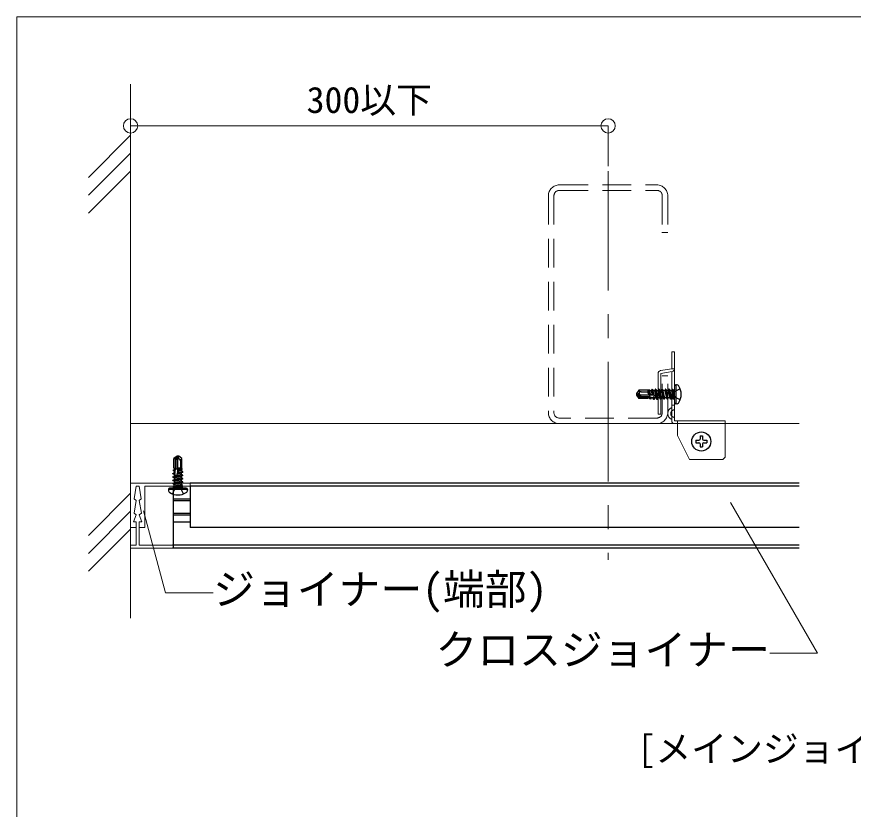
# Model space of a CAD drawing. Units: millimetres, scale not verified. Extents: x -5334 to 1950, y -1347 to 20312.
# Drawn here: x 20 to 370.4, y -821.8 to -489.8 of the extents above; entities that cross this region are included whole.
import ezdxf
from ezdxf.enums import TextEntityAlignment as Align

# ---------------------------------------------------------------- set-up
doc = ezdxf.new("R2010")
doc.units = ezdxf.units.MM
doc.header["$LTSCALE"] = 10
doc.header["$PDMODE"] = 32
doc.header["$PDSIZE"] = 6
for name, pattern in [('CHAIN1', [8, 5, -1, 1, -1]), ('DASHED1', [1.8, 1.2, -0.6]), ('LONG_DASHED1', [7, 6, -1])]:
    doc.linetypes.add(name, pattern=pattern)
for name, color, linetype, lineweight in [('4-0_中心線', 4, 'CHAIN1', 9), ('4-1_吊り材', 7, 'Continuous', 18), ('4-3_野縁', 2, 'Continuous', 25), ('4-5_寸法', 4, 'Continuous', 9), ('4-6_文字', 7, 'Continuous', 18), ('4-9_躯体他', 4, 'Continuous', 9), ('4-B_補強金具・金具・その他', 3, 'Continuous', 18), ('4-C_ビス・アンカーボルト・強調図形', 2, 'Continuous', 25), ('F-3_野縁', 3, 'Continuous', 18)]:
    doc.layers.add(name, color=color, linetype=linetype, lineweight=lineweight)
doc.styles.add('ＭＳ ゴシック', font='')
doc.styles.get('ＭＳ ゴシック').set_extended_font_data('MS Gothic')

msp = doc.modelspace()

# ---------------------------------------------------------------- linework, layer by layer
at = {"layer": '4-0_中心線'}
msp.add_line((267.68, -554.46), (267.68, -717.36), dxfattribs=at)
at = {"layer": '4-1_吊り材'}
for p, q in [((67.68, -660.26), (67.68, -685.26)), ((347.68, -660.26), (67.68, -660.26)), ((347.68, -685.26), (67.68, -685.26))]:
    msp.add_line(p, q, dxfattribs=at)
at = {"layer": '4-3_野縁'}
for p, q in [((85.68, -712.46), (85.68, -686.46)), ((347.68, -685.26), (92.68, -685.26)), ((92.68, -686.46), (92.68, -703.76)), ((347.68, -686.46), (92.68, -686.46)), ((85.68, -691.77), (92.68, -691.77)), ((85.68, -692.46), (92.68, -692.46)), ((85.68, -697.72), (92.68, -697.72)), ((85.68, -698.46), (92.68, -698.46)), ((85.68, -701.46), (92.68, -701.46)), ((347.68, -703.76), (92.68, -703.76)), ((347.68, -711.26), (85.18, -711.26)), ((347.68, -712.46), (85.18, -712.46))]:
    msp.add_line(p, q, dxfattribs=at)
at = {"layer": '4-5_寸法'}
for p, q in [((67.68, -535.53), (67.68, -552.41)), ((267.68, -535.53), (67.68, -535.53)), ((267.68, -535.53), (267.68, -552.41)), ((267.68, -587.83), (267.68, -572.81))]:
    msp.add_line(p, q, dxfattribs=at)
at = {"layer": '4-5_寸法', "color": 7}
for p in [(67.68, -535.53), (267.68, -535.53)]:
    msp.add_point(p, dxfattribs=at)
at = {"layer": '4-6_文字'}
for p, q in [((355.4, -756.48), (318.93, -693.32)), ((82.3, -731.15), (73.11, -696.84)), ((82.3, -731.15), (102.3, -731.15)), ((355.4, -756.48), (335.4, -756.48))]:
    msp.add_line(p, q, dxfattribs=at)
at = {"layer": '4-9_躯体他'}
for p, q in [((67.68, -518.03), (67.68, -741.8)), ((50, -557.14), (67.68, -539.46)), ((50, -564.64), (67.68, -546.96)), ((50, -572.14), (67.68, -554.46)), ((50, -707.14), (67.68, -689.46)), ((50, -714.64), (67.68, -696.96)), ((50, -722.14), (67.68, -704.46))]:
    msp.add_line(p, q, dxfattribs=at)
at = {"layer": '4-9_躯体他', "linetype": 'DASHED1'}
for p, q in [((247.28, -560.26), (288.08, -560.26)), ((247.28, -562.56), (287.88, -562.56)), ((242.68, -564.86), (242.68, -655.66)), ((244.98, -564.86), (244.98, -655.66)), ((290.38, -564.86), (290.38, -580.26)), ((292.68, -564.86), (292.68, -580.26)), ((290.18, -580.26), (292.68, -580.26)), ((290.38, -655.66), (290.38, -640.26)), ((290.38, -640.26), (292.68, -640.26)), ((292.68, -655.66), (292.68, -640.26)), ((288.08, -657.96), (247.28, -657.96)), ((247.28, -660.26), (288.08, -660.26))]:
    msp.add_line(p, q, dxfattribs=at)
for centre, radius, start, end in [((247.28, -564.86), 4.6, 90, 180), ((288.08, -564.86), 4.6, 0, 90), ((247.28, -564.86), 2.3, 90, 180), ((288.08, -564.86), 2.3, 0, 90), ((247.28, -655.66), 4.6, 180, 270), ((247.28, -655.66), 2.3, 180, 270), ((288.08, -655.66), 4.6, 270, 0), ((288.08, -655.66), 2.3, 270, 0)]:
    msp.add_arc(centre, radius, start, end, dxfattribs=at)
at = {"layer": '4-B_補強金具・金具・その他'}
for p, q in [((294.3, -630.26), (295.5, -630.26)), ((295.5, -657.66), (295.5, -630.26)), ((288.6, -639.27), (288.6, -656.26)), ((294.51, -638.44), (289.8, -639.27)), ((289.8, -656.26), (289.8, -639.27)), ((294.3, -658.61), (294.3, -638.48)), ((295.5, -654.46), (295.5, -657.66)), ((289.8, -656.26), (288.6, -656.26)), ((294.3, -659.06), (294.3, -658.61)), ((296.7, -660.26), (295.5, -660.26)), ((296.7, -665.26), (296.7, -659.06)), ((316.7, -674.26), (316.7, -659.06)), ((296.7, -665.26), (301.7, -675.26)), ((315.7, -675.26), (301.7, -675.26)), ((316.7, -674.26), (315.7, -675.26)), ((67.68, -685.26), (67.68, -703.76)), ((70.05, -686.46), (69.19, -691.77)), ((71.31, -686.46), (70.05, -686.46)), ((71.31, -686.46), (72.16, -691.77)), ((73.68, -686.46), (73.68, -703.76)), ((73.68, -686.46), (92.68, -686.46)), ((69.13, -697.72), (70.08, -692.46)), ((69.19, -691.77), (70.08, -692.46)), ((72.16, -691.77), (71.28, -692.46)), ((72.22, -697.72), (71.28, -692.46)), ((68.93, -701.46), (70.08, -698.46)), ((69.13, -697.72), (70.08, -698.46)), ((72.22, -697.72), (71.28, -698.46)), ((72.43, -701.46), (71.28, -698.46)), ((70.08, -703.76), (67.68, -703.76)), ((70.08, -701.46), (68.93, -701.46)), ((70.08, -703.76), (70.08, -701.46)), ((70.08, -703.76), (70.08, -711.26)), ((72.43, -701.46), (71.28, -701.46)), ((71.28, -701.46), (71.28, -703.76)), ((71.28, -703.76), (73.68, -703.76)), ((71.28, -703.76), (71.28, -711.26)), ((67.68, -711.26), (67.68, -712.46)), ((70.08, -711.26), (67.68, -711.26)), ((85.68, -712.46), (67.68, -712.46)), ((85.68, -711.26), (71.28, -711.26)), ((85.68, -711.26), (85.68, -712.46))]:
    msp.add_line(p, q, dxfattribs=at)
at = {"layer": '4-B_補強金具・金具・その他', "linetype": 'DASHED1'}
for p, q in [((294.3, -637.26), (295.5, -637.26)), ((295.5, -648.01), (294.3, -648.01)), ((295.5, -652.51), (294.3, -652.51)), ((296.7, -660.26), (316.7, -660.26))]:
    msp.add_line(p, q, dxfattribs=at)
at = {"layer": '4-B_補強金具・金具・その他'}
for points in [[(289.59, -638.09), (294.3, -637.26), (294.3, -630.26)], [(295.5, -657.66), (295.5, -659.06), (316.7, -659.06)], [(67.68, -685.26), (92.68, -685.26), (92.68, -686.46)]]:
    msp.add_lwpolyline(points, dxfattribs=at)
for centre, radius, start, end in [((294.3, -637.26), 1.2, 279.9506, 0), ((289.8, -639.27), 1.2, 99.9506, 180), ((295.5, -656.06), 2.82, 115.209, 244.791), ((295.5, -659.06), 1.2, 180, 270)]:
    msp.add_arc(centre, radius, start, end, dxfattribs=at)
at = {"layer": '4-B_補強金具・金具・その他', "linetype": 'DASHED1'}
msp.add_arc((295.5, -656.06), 1.6, 90, 270, dxfattribs=at)
at = {"layer": '4-C_ビス・アンカーボルト・強調図形'}
for p, q in [((296, -644.01), (296.3, -644.01)), ((296, -644.01), (296, -652.01)), ((279.94, -647.92), (279.5, -648.01)), ((280, -648.1), (279.5, -648.01)), ((279.5, -648.01), (279.58, -648.37)), ((279.58, -648.37), (280, -648.1)), ((281.4, -648.91), (280, -648.1)), ((280, -648.1), (280.78, -649.21)), ((284.5, -646.31), (280.52, -646.31)), ((280.75, -646.56), (280.52, -646.31)), ((280.8, -647.31), (280.75, -647.37)), ((280.9, -648.06), (281.16, -648.21)), ((281.55, -646.91), (284.5, -646.91)), ((284.94, -646.19), (284.5, -646.31)), ((284.5, -647.69), (284.5, -646.31)), ((284.72, -647.55), (284.5, -646.58)), ((284.5, -647.21), (284.62, -647.73)), ((284.5, -647.69), (287.29, -648.45)), ((284.72, -647.55), (284.62, -647.73)), ((284.72, -647.55), (285.17, -647.67)), ((285.17, -647.67), (284.94, -646.19)), ((284.94, -646.19), (285.13, -646.51)), ((285, -647.83), (285, -649.4)), ((285.74, -646.51), (285.13, -646.51)), ((285.47, -647.95), (285.13, -646.51)), ((285.47, -647.95), (285.17, -647.67)), ((285.74, -646.51), (286.12, -648.13)), ((286.19, -645.91), (286.09, -645.91)), ((286.44, -648.01), (286.12, -648.13)), ((286.55, -648.04), (286.19, -645.91)), ((286.19, -645.91), (286.54, -646.51)), ((286.44, -648.01), (286.55, -648.04)), ((287.15, -646.51), (286.54, -646.51)), ((286.97, -648.36), (286.54, -646.51)), ((286.97, -648.36), (286.55, -648.04)), ((287.15, -646.51), (287.86, -649.51)), ((287.6, -645.91), (287.5, -645.91)), ((288.31, -650.11), (287.6, -645.91)), ((287.6, -645.91), (287.95, -646.51)), ((288.56, -646.51), (287.95, -646.51)), ((288.65, -649.51), (287.95, -646.51)), ((288.56, -646.51), (289.27, -649.51)), ((289.01, -645.91), (288.91, -645.91)), ((289.72, -650.11), (289.01, -645.91)), ((289.01, -645.91), (289.36, -646.51)), ((290.06, -649.51), (289.36, -646.51)), ((289.97, -646.51), (289.36, -646.51)), ((289.97, -646.51), (290.68, -649.51)), ((290.42, -645.91), (290.32, -645.91)), ((291.18, -650.02), (290.42, -645.91)), ((290.42, -645.91), (290.77, -646.51)), ((291.45, -649.56), (290.77, -646.51)), ((291.38, -646.51), (292.09, -649.51)), ((291.83, -645.91), (291.73, -645.91)), ((292.59, -650.02), (291.83, -645.91)), ((291.83, -645.91), (292.18, -646.51)), ((292.86, -649.56), (292.18, -646.51)), ((292.81, -646.51), (293.52, -649.51)), ((293.26, -645.91), (293.16, -645.91)), ((294.02, -650.02), (293.26, -645.91)), ((293.26, -645.91), (293.61, -646.51)), ((294.29, -649.56), (293.61, -646.51)), ((294.57, -645.91), (294.22, -646.51)), ((294.22, -646.51), (294.7, -648.53)), ((294.67, -645.91), (294.57, -645.91)), ((294.7, -646.69), (294.57, -645.91)), ((294.67, -645.91), (294.7, -645.96)), ((294.7, -646.06), (294.67, -645.91)), ((294.7, -649.78), (294.7, -645.96)), ((294.7, -646.24), (295.18, -646.23)), ((295.5, -645.91), (295.18, -646.23)), ((295.18, -649.8), (295.18, -646.23)), ((279.58, -648.37), (280.52, -649.71)), ((280.78, -649.21), (280.52, -649.71)), ((284.5, -649.71), (280.52, -649.71)), ((280.78, -649.21), (285, -649.21)), ((281.16, -648.21), (286.43, -648.21)), ((281.4, -648.91), (285, -648.91)), ((284.5, -649.43), (285.01, -649.4)), ((284.5, -649.71), (284.5, -649.43)), ((285.04, -649.51), (284.5, -649.51)), ((285.11, -649.2), (285.01, -649.4)), ((285.01, -649.4), (285.04, -649.51)), ((285.28, -649.94), (285.04, -649.51)), ((285.11, -649.2), (285.41, -649.18)), ((285.28, -649.94), (285.11, -649.2)), ((285.54, -650.01), (285.28, -649.94)), ((285.54, -650.01), (285.41, -649.18)), ((285.8, -649.36), (285.41, -649.18)), ((285.54, -650.01), (285.83, -649.51)), ((285.8, -649.36), (286.4, -649.32)), ((285.83, -649.51), (285.8, -649.36)), ((286.45, -649.51), (285.83, -649.51)), ((286.63, -649.11), (286.4, -649.32)), ((286.4, -649.32), (286.45, -649.51)), ((286.8, -650.11), (286.45, -649.51)), ((286.8, -650.11), (286.63, -649.11)), ((286.63, -649.11), (286.73, -649.11)), ((286.9, -650.11), (286.73, -649.11)), ((287.19, -649.28), (286.73, -649.11)), ((286.9, -650.11), (286.8, -650.11)), ((286.9, -650.11), (287.24, -649.51)), ((287.19, -649.28), (287.43, -649.27)), ((287.24, -649.51), (287.19, -649.28)), ((287.86, -649.51), (287.24, -649.51)), ((288.21, -650.11), (287.86, -649.51)), ((288.31, -650.11), (288.21, -650.11)), ((288.31, -650.11), (288.65, -649.51)), ((289.27, -649.51), (288.65, -649.51)), ((289.62, -650.11), (289.27, -649.51)), ((289.72, -650.11), (289.62, -650.11)), ((289.72, -650.11), (290.06, -649.51)), ((290.68, -649.51), (290.06, -649.51)), ((291, -650.06), (290.68, -649.51)), ((291.18, -650.02), (291, -650.06)), ((291.18, -650.02), (291.45, -649.56)), ((292.09, -649.51), (291.45, -649.51)), ((292.41, -650.06), (292.09, -649.51)), ((292.59, -650.02), (292.41, -650.06)), ((292.59, -650.02), (292.86, -649.56)), ((293.52, -649.51), (292.86, -649.51)), ((293.84, -650.06), (293.52, -649.51)), ((294.02, -650.02), (293.84, -650.06)), ((294.02, -650.02), (294.29, -649.56)), ((294.7, -649.51), (294.29, -649.51)), ((294.7, -649.78), (295.18, -649.8)), ((295.5, -650.11), (295.18, -649.8)), ((306.2, -665.46), (307.2, -665.46)), ((306.2, -665.46), (306.2, -666.76)), ((307.2, -665.46), (307.2, -666.76)), ((304.4, -667.26), (305.7, -667.26)), ((304.4, -667.26), (304.4, -668.26)), ((304.4, -668.26), (305.7, -668.26)), ((306.2, -668.76), (306.2, -670.06)), ((307.2, -668.76), (307.2, -670.06)), ((307.7, -667.26), (309, -667.26)), ((307.7, -668.26), (309, -668.26)), ((309, -667.26), (309, -668.26)), ((306.2, -670.06), (307.2, -670.06)), ((87.15, -673.95), (85.81, -674.89)), ((85.81, -678.87), (85.81, -674.89)), ((86.31, -675.15), (85.81, -674.89)), ((87.42, -674.37), (86.31, -675.15)), ((86.31, -675.15), (86.31, -679.37)), ((86.61, -675.78), (87.42, -674.37)), ((86.61, -675.78), (86.61, -679.37)), ((87.51, -673.87), (87.15, -673.95)), ((87.15, -673.95), (87.42, -674.37)), ((87.46, -675.28), (87.31, -675.54)), ((87.31, -675.54), (87.31, -680.8)), ((87.42, -674.37), (87.51, -673.87)), ((87.61, -674.31), (87.51, -673.87)), ((88.22, -675.17), (88.15, -675.12)), ((88.61, -675.93), (88.61, -678.87)), ((88.96, -675.12), (89.21, -674.89)), ((89.21, -678.87), (89.21, -674.89)), ((85.52, -679.92), (85.59, -679.66)), ((85.59, -679.66), (86.01, -679.41)), ((85.59, -679.66), (86.33, -679.48)), ((85.81, -678.87), (86.1, -678.87)), ((86.01, -679.41), (86.01, -678.87)), ((86.12, -679.39), (86.01, -679.41)), ((86.1, -678.87), (86.12, -679.39)), ((87.7, -679.37), (86.12, -679.37)), ((86.33, -679.48), (86.12, -679.39)), ((86.33, -679.48), (86.35, -679.79)), ((87.83, -678.87), (87.08, -681.67)), ((87.57, -679.84), (89.01, -679.5)), ((87.57, -679.84), (87.86, -679.55)), ((88.32, -678.87), (87.8, -678.99)), ((87.98, -679.1), (87.8, -678.99)), ((87.83, -678.87), (89.21, -678.87)), ((87.98, -679.1), (87.86, -679.55)), ((87.86, -679.55), (89.34, -679.31)), ((87.98, -679.1), (88.95, -678.87)), ((89.34, -679.31), (89.01, -679.5)), ((89.01, -680.12), (89.01, -679.5)), ((89.34, -679.31), (89.21, -678.87)), ((85.41, -681.17), (86.01, -680.82)), ((85.41, -681.17), (86.41, -681)), ((85.41, -681.27), (86.42, -681.1)), ((85.41, -681.27), (85.41, -681.17)), ((85.41, -681.27), (86.01, -681.62)), ((85.41, -682.68), (89.61, -681.98)), ((85.41, -682.58), (86.01, -682.23)), ((85.41, -682.68), (85.41, -682.58)), ((85.41, -682.68), (86.01, -683.03)), ((85.52, -679.92), (86.35, -679.79)), ((85.52, -679.92), (86.01, -680.21)), ((86.01, -680.21), (86.17, -680.17)), ((86.01, -680.82), (86.01, -680.21)), ((86.2, -680.78), (86.01, -680.82)), ((89.01, -681.53), (86.01, -682.23)), ((86.01, -681.62), (86.24, -681.56)), ((86.01, -682.23), (86.01, -681.62)), ((86.01, -683.03), (89.01, -682.32)), ((89.01, -682.94), (86.01, -683.64)), ((86.01, -683.64), (86.01, -683.03)), ((86.17, -680.17), (86.35, -679.79)), ((86.17, -680.17), (86.2, -680.78)), ((86.41, -681), (86.2, -680.78)), ((86.24, -681.56), (86.42, -681.1)), ((86.24, -681.56), (86.26, -681.81)), ((86.41, -681), (86.42, -681.1)), ((87.17, -681.35), (89.01, -680.91)), ((87.17, -681.35), (87.49, -680.92)), ((89.01, -680.12), (87.39, -680.5)), ((87.51, -680.82), (87.39, -680.5)), ((87.49, -680.92), (89.61, -680.57)), ((87.52, -680.82), (87.49, -680.92)), ((89.61, -680.57), (89.01, -680.91)), ((89.01, -681.53), (89.01, -680.91)), ((89.61, -681.98), (89.01, -682.32)), ((89.01, -682.94), (89.01, -682.32)), ((89.61, -680.57), (89.61, -680.47)), ((89.61, -681.98), (89.61, -681.88)), ((85.41, -684.09), (89.61, -683.39)), ((85.41, -683.99), (86.01, -683.64)), ((85.41, -684.09), (85.41, -683.99)), ((85.41, -684.09), (86.01, -684.44)), ((85.46, -685.37), (86.01, -685.05)), ((85.5, -685.55), (85.46, -685.37)), ((85.5, -685.55), (89.61, -684.8)), ((85.5, -685.55), (85.97, -685.82)), ((89.06, -685.78), (85.92, -686.52)), ((85.92, -686.52), (85.97, -685.82)), ((85.97, -685.82), (89.01, -685.14)), ((86.01, -684.44), (89.01, -683.73)), ((89.01, -684.35), (86.01, -685.05)), ((86.01, -685.05), (86.01, -684.44)), ((88.47, -686.57), (89.33, -686.37)), ((88.8, -686.57), (89.11, -686.5)), ((89.61, -683.39), (89.01, -683.73)), ((89.01, -684.35), (89.01, -683.73)), ((89.61, -684.8), (89.01, -685.14)), ((89.01, -685.16), (89.01, -685.14)), ((89.06, -685.78), (89.01, -685.16)), ((89.33, -686.37), (89.11, -686.5)), ((89.11, -686.57), (89.11, -686.5)), ((89.28, -686.57), (89.3, -687.06)), ((89.33, -686.37), (89.42, -685.99)), ((89.61, -683.39), (89.61, -683.29)), ((89.61, -684.8), (89.61, -684.7)), ((91.51, -687.87), (83.51, -687.87)), ((83.51, -687.87), (83.51, -688.17)), ((91.01, -687.37), (84.01, -687.37)), ((85.21, -689.75), (86.37, -687.44)), ((85.41, -687.37), (85.73, -687.06)), ((85.73, -687.06), (89.3, -687.06)), ((87.51, -686.83), (86.37, -687.44)), ((87.51, -686.83), (88.66, -687.44)), ((89.81, -689.75), (88.66, -687.44)), ((89.61, -687.37), (89.3, -687.06)), ((91.51, -687.87), (91.51, -688.17))]:
    msp.add_line(p, q, dxfattribs=at)
at = {"layer": '4-C_ビス・アンカーボルト・強調図形', "linetype": 'LONG_DASHED1'}
for p, q in [((294.95, -648.01), (295.56, -646.87)), ((294.95, -648.01), (295.56, -649.16)), ((297.88, -645.71), (295.56, -646.87)), ((297.88, -650.31), (295.56, -649.16))]:
    msp.add_line(p, q, dxfattribs=at)
at = {"layer": '4-C_ビス・アンカーボルト・強調図形'}
for points in [[(280.52, -646.31), (279.58, -647.65), (279.5, -648.01)], [(286.44, -648.01), (286.09, -645.91), (285.74, -646.51)], [(288.21, -650.11), (287.5, -645.91), (287.15, -646.51)], [(289.62, -650.11), (288.91, -645.91), (288.56, -646.51)], [(291, -650.06), (290.32, -645.91), (289.97, -646.51)], [(291.41, -646.47), (290.79, -646.51), (290.77, -646.51)], [(292.41, -650.06), (291.73, -645.91), (291.38, -646.51)], [(292.82, -646.47), (292.2, -646.51), (292.18, -646.51)], [(293.84, -650.06), (293.16, -645.91), (292.81, -646.51)], [(294.25, -646.47), (293.63, -646.51), (293.61, -646.51)], [(89.21, -674.89), (87.87, -673.95), (87.51, -673.87)], [(85.41, -682.58), (89.61, -681.88), (89.01, -681.53)], [(85.41, -683.99), (89.61, -683.29), (89.01, -682.94)], [(87.51, -680.82), (89.61, -680.47), (89.01, -680.12)], [(85.46, -685.37), (89.61, -684.7), (89.01, -684.35)], [(89.28, -686.57), (85.74, -686.57), (85.73, -687.06)], [(86, -686.57), (89.42, -685.99), (89.06, -685.78)]]:
    msp.add_lwpolyline(points, dxfattribs=at)
msp.add_circle((306.7, -667.76), 4, dxfattribs=at)
for centre, radius, start, end in [((296, -644.51), 0.5, 90, 180), ((296.3, -645.21), 1.2, 31.8908, 90), ((291.8, -648.01), 6.5, 328.1092, 31.8908), ((279.65, -646.6), 1.34, 282.5, 325), ((280.23, -649.23), 1.34, 60, 102.5), ((281.14, -647.65), 0.479, 145, 240), ((281.55, -645.81), 1.1, 222.8457, 270), ((280.31, -646.97), 0.594, 325, 42.8457), ((281.55, -647.83), 0.921, 90, 145), ((286.75, -648.96), 0.75, 336.0793, 43.5446), ((296, -651.51), 0.5, 180, 270), ((296.3, -650.81), 1.2, 270, 328.1092), ((305.7, -666.76), 0.5, 270, 0), ((305.7, -668.76), 0.5, 0, 90), ((307.7, -666.76), 0.5, 180, 270), ((307.7, -668.76), 0.5, 90, 180), ((86.3, -674.6), 1.34, 330, 12.5), ((87.88, -675.52), 0.479, 55, 150), ((88.92, -674.02), 1.34, 192.5, 235), ((88.56, -674.69), 0.594, 235, 312.8457), ((87.69, -675.93), 0.921, 0, 55), ((89.71, -675.93), 1.1, 132.8457, 180), ((86.56, -681.12), 0.75, 246.0793, 313.5446), ((84.01, -687.87), 0.5, 90, 180), ((84.71, -688.17), 1.2, 180, 238.1092), ((87.51, -683.67), 6.5, 238.1092, 301.8908), ((90.31, -688.17), 1.2, 301.8908, 0), ((91.01, -687.87), 0.5, 0, 90)]:
    msp.add_arc(centre, radius, start, end, dxfattribs=at)
at = {"layer": 'F-3_野縁'}
msp.add_line((20, -489.82), (735, -489.82), dxfattribs=at)
msp.add_lwpolyline([(20, -489.82), (20, -1125), (735, -1125)], dxfattribs=at)

# ---------------------------------------------------------------- texts
at = {"layer": '4-5_寸法', "style": 'ＭＳ ゴシック'}
msp.add_text('300以下', height=11, dxfattribs=at).set_placement((141.43, -533.45), align=Align.BOTTOM_LEFT)
at = {"layer": '4-6_文字', "style": 'ＭＳ ゴシック'}
for s, height, p in [('ジョイナー(端部)', 12.83, (102.3, -739.9)), ('クロスジョイナー', 12.83, (195.4, -765.23)), ('[メインジョイナー断面方向]', 11, (280, -805.23))]:
    msp.add_text(s, height=height, dxfattribs=at).set_placement(p, align=Align.BOTTOM_LEFT)

doc.saveas('drawing.dxf')
